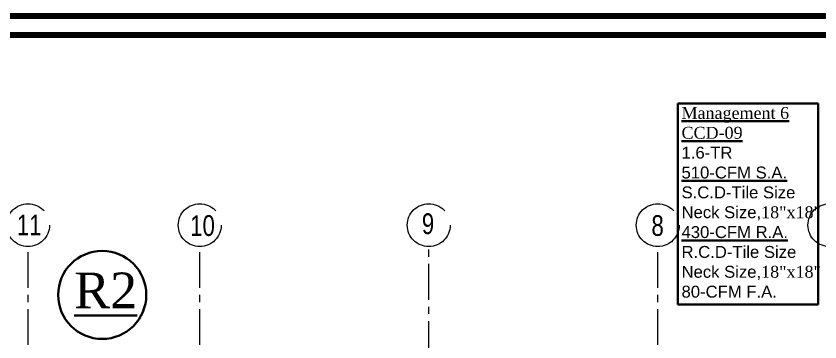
# Model space of a CAD drawing. Extents: x 847 to 949, y 444 to 823.
# Drawn here: x 871 to 887.85, y 816.1 to 822.94 of the extents above; entities that cross this region are included whole.
import ezdxf

# ---------------------------------------------------------------- set-up
doc = ezdxf.new("R2010")
doc.units = 0
doc.header["$MEASUREMENT"] = 0
doc.linetypes.add('CENTERX2', pattern=[4, 2.5, -0.5, 0.5, -0.5])
for name, color, linetype, lineweight in [('AC-TEXT', 15, 'CONTINUOUS', 30), ('axis', 1, 'CENTERX2', 5), ('piping', 15, 'CONTINUOUS', 30), ('txt in circle', 11, 'CONTINUOUS', 13), ('UG-BORDER', 20, 'CONTINUOUS', 80)]:
    doc.layers.add(name, color=color, linetype=linetype, lineweight=lineweight)
doc.styles.add('AC', font='romans.shx', dxfattribs={"height": 0.2})
doc.styles.add('SOSA2', font='SOSA.shx', dxfattribs={"width": 0.8})

# ---------------------------------------------------------------- blocks, each defined once
blk = doc.blocks.new('A$C11ED6BD5')
at = {"layer": 'axis', "color": 0, "ltscale": 0.3}
for p, q in [((-43.85, 22.2), (-43.85, 24.264)), ((-40.25, 22.2), (-40.25, 24.264)), ((-35.45, 21.95), (-35.45, 24.264)), ((-30.65, 22.2), (-30.65, 24.264))]:
    blk.add_line(p, q, dxfattribs=at)
at = {"layer": 'axis', "color": 0}
for centre in [(-43.85, 24.714), (-40.25, 24.714), (-35.45, 24.714), (-30.65, 24.714), (-27.05, 24.714)]:
    blk.add_circle(centre, 0.45, dxfattribs=at)
at = {"layer": 'txt in circle', "color": 0, "ltscale": 0.01, "attachment_point": 5, "style": 'SOSA2'}
for s, insert, char_height in [('9', (-35.465, 24.741), 0.435), ('11', (-43.825, 24.717), 0.4355), ('10', (-40.192, 24.702), 0.4355), ('8', (-30.652, 24.703), 0.435)]:
    blk.add_mtext(s, dxfattribs=dict(at, insert=insert, char_height=char_height))

msp = doc.modelspace()

# ---------------------------------------------------------------- linework, layer by layer
at = {"layer": 'AC-TEXT', "color": 7, "linetype": 'Continuous'}
msp.add_lwpolyline([(884.877, 821.1), (887.816, 821.1), (887.816, 816.884), (884.877, 816.884)], close=True, dxfattribs=at)
at = {"layer": 'piping', "color": 2, "linetype": 'Continuous'}
msp.add_circle((872.808, 817.084), 0.924, dxfattribs=at)
at = {"layer": 'UG-BORDER', "color": 7}
for p, q in [((943.351, 822.936), (847.351, 822.936)), ((942.947, 822.532), (847.755, 822.532))]:
    msp.add_line(p, q, dxfattribs=at)

# ---------------------------------------------------------------- block references
at = {"layer": 'axis', "color": 252}
msp.add_blockref('A$C11ED6BD5', (915.103, 793.834), dxfattribs=at)

# ---------------------------------------------------------------- texts
at = {"layer": 'AC-TEXT', "color": 7, "linetype": 'Continuous', "insert": (884.952, 821.028), "char_height": 0.25, "width": 6.18694, "attachment_point": 1, "style": 'AC'}
msp.add_mtext('\\A1;{\\fTimes New Roman|b0|i0|c0|p18;\\L\\C85;Management 6  \\PCCD-09\\P\\fArial|b0|i0|c0|p34;\\l\\C34;1.6-TR \\P\\pt0;\\L510-CFM S.A.\\l \\P\\ptz;S.C.D-Tile Size\\PNeck Size,\\fTimes New Roman|b0|i0|c0|p18;18"x18"\\P\\pt0;\\fArial|b0|i0|c0|p34;\\L430-CFM R.A.\\l \\P\\ptz;R.C.D-Tile Size\\PNeck Size,\\fTimes New Roman|b0|i0|c0|p18;18"x18"\\P\\fArial|b0|i0|c0|p34;80-CFM F.A.\\P\\P\\fTimes New Roman|b0|i0|c0|p18;  }', dxfattribs=at)
at = {"layer": 'piping', "color": 2, "linetype": 'Continuous', "insert": (872.219, 817.554), "char_height": 0.75, "width": 18.56082, "attachment_point": 1, "style": 'AC'}
msp.add_mtext('\\A1;{\\fTimes New Roman|b0|i0|c0|p18;\\L\\C1;R2\\fArial|b0|i0|c0|p34;\\l\\P\\fTimes New Roman|b0|i0|c0|p18;\\C34;  }', dxfattribs=at)

doc.saveas('drawing.dxf')
